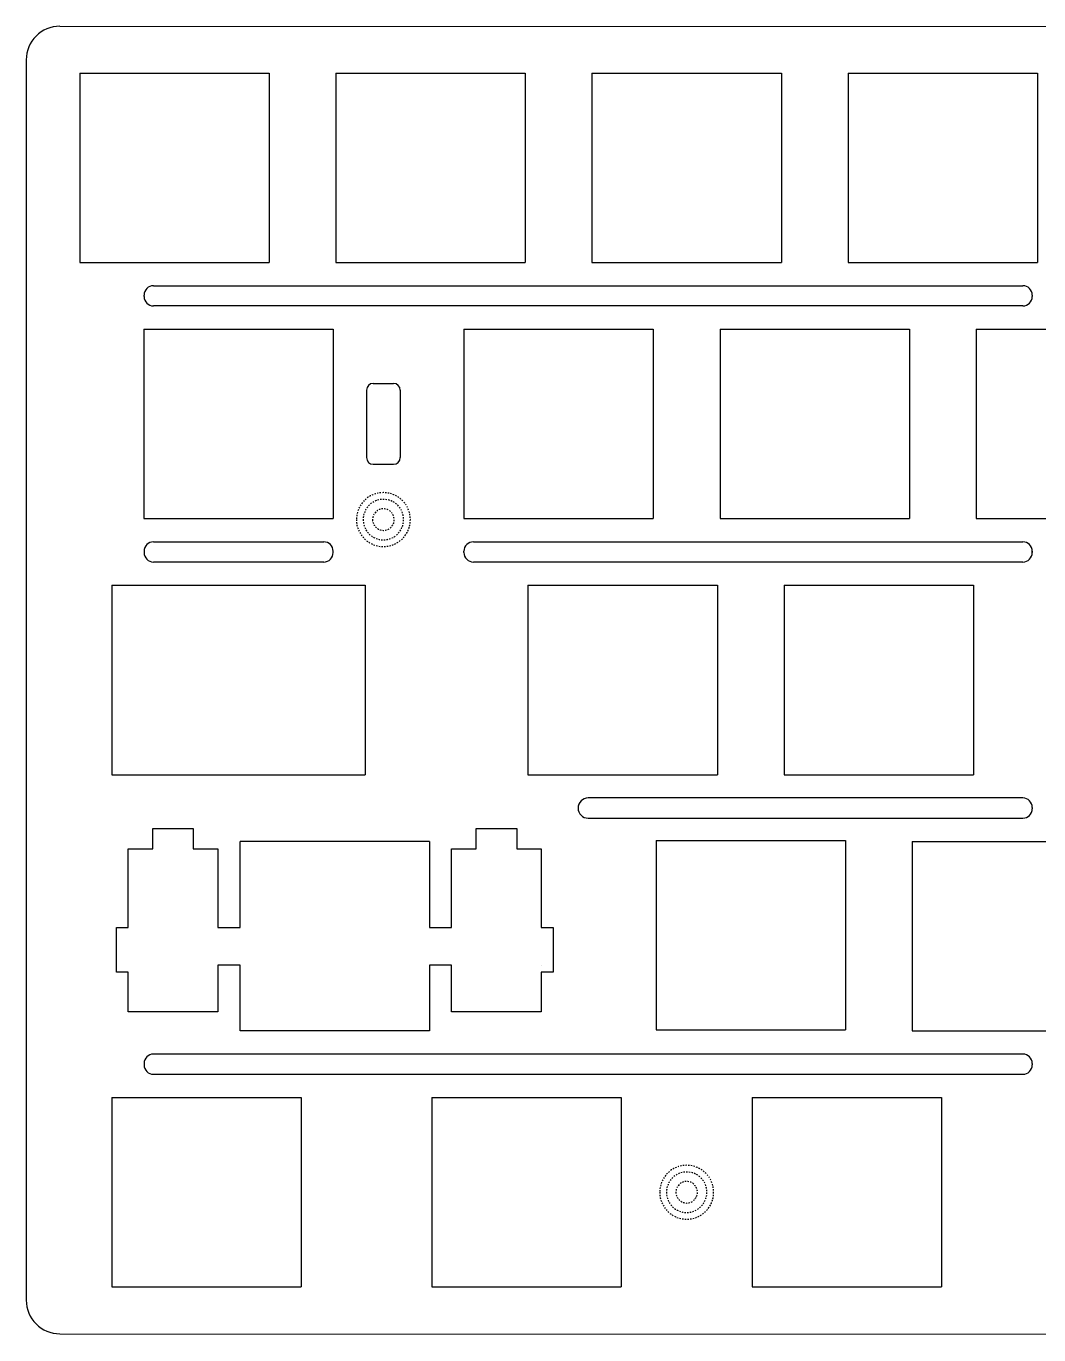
# Model space of a CAD drawing. Extents: x 1168 to 1833, y 1867 to 2135.
# Drawn here: x 1168.5 to 1243.6, y 1890.4 to 1987.5 of the extents above; entities that cross this region are included whole.
import ezdxf

# ---------------------------------------------------------------- set-up
doc = ezdxf.new("R2010")
doc.units = 0
doc.header["$MEASUREMENT"] = 0
for name, pattern in [('AI-Linetype-28', [0.2, 0.1, -0.1]), ('AI-Linetype-29', [0.2, 0.1, -0.1]), ('AI-Linetype-30', [0.2, 0.1, -0.1]), ('AI-Linetype-43', [0.2, 0.1, -0.1]), ('AI-Linetype-44', [0.2, 0.1, -0.1]), ('AI-Linetype-45', [0.2, 0.1, -0.1])]:
    doc.linetypes.add(name, pattern=pattern)
doc.layers.add('_U+56FE_U+5C42 1', color=7, linetype='Continuous')

msp = doc.modelspace()

# ---------------------------------------------------------------- linework, layer by layer
at = {"layer": '_U+56FE_U+5C42 1', "color": 7, "lineweight": 25}
for points in [[(1170.993, 1987.519), (1472.993, 1987.44)], [(1168.493, 1985.019), (1168.493, 1893.019)], [(1172.468, 1984.042), (1186.518, 1984.042)], [(1172.468, 1984.042), (1172.468, 1969.992)], [(1186.518, 1984.042), (1186.518, 1969.992)], [(1191.468, 1984.042), (1205.518, 1984.042)], [(1191.468, 1984.042), (1191.468, 1969.992)], [(1205.518, 1984.042), (1205.518, 1969.992)], [(1210.468, 1984.042), (1224.518, 1984.042)], [(1210.468, 1984.042), (1210.468, 1969.992)], [(1224.518, 1984.042), (1224.518, 1969.992)], [(1229.468, 1984.042), (1243.518, 1984.042)], [(1229.468, 1984.042), (1229.468, 1969.992)], [(1243.518, 1984.042), (1243.518, 1969.992)], [(1172.468, 1969.992), (1186.518, 1969.992)], [(1191.468, 1969.992), (1205.518, 1969.992)], [(1210.468, 1969.992), (1224.518, 1969.992)], [(1229.468, 1969.992), (1243.518, 1969.992)], [(1177.943, 1968.267), (1242.43, 1968.267)], [(1177.243, 1967.467), (1177.243, 1967.567)], [(1243.13, 1967.567), (1243.13, 1967.467)], [(1242.43, 1966.767), (1177.943, 1966.767)], [(1177.218, 1965.042), (1191.268, 1965.042)], [(1177.218, 1965.042), (1177.218, 1950.992)], [(1191.268, 1965.042), (1191.268, 1950.992)], [(1200.968, 1965.042), (1215.018, 1965.042)], [(1200.968, 1965.042), (1200.968, 1950.992)], [(1215.018, 1965.042), (1215.018, 1950.992)], [(1219.968, 1965.042), (1234.018, 1965.042)], [(1219.968, 1965.042), (1219.968, 1950.992)], [(1234.018, 1965.042), (1234.018, 1950.992)], [(1238.968, 1965.042), (1253.018, 1965.042)], [(1238.968, 1965.042), (1238.968, 1950.992)], [(1194.243, 1961.017), (1195.743, 1961.017)], [(1193.743, 1960.517), (1193.743, 1955.517)], [(1196.243, 1960.517), (1196.243, 1955.517)], [(1194.243, 1955.017), (1195.743, 1955.017)], [(1177.218, 1950.992), (1191.268, 1950.992)], [(1200.968, 1950.992), (1215.018, 1950.992)], [(1219.968, 1950.992), (1234.018, 1950.992)], [(1238.968, 1950.992), (1253.018, 1950.992)], [(1177.243, 1948.567), (1177.243, 1948.467)], [(1177.943, 1949.267), (1190.568, 1949.267)], [(1191.268, 1948.467), (1191.268, 1948.567)], [(1200.968, 1948.467), (1200.968, 1948.567)], [(1201.668, 1949.267), (1242.43, 1949.267)], [(1243.13, 1948.567), (1243.13, 1948.467)], [(1243.13, 1948.467), (1243.13, 1948.567)], [(1190.568, 1947.767), (1177.943, 1947.767)], [(1242.43, 1947.767), (1201.668, 1947.767)], [(1174.843, 1946.042), (1193.643, 1946.042)], [(1174.843, 1946.042), (1174.843, 1931.992)], [(1193.643, 1946.042), (1193.643, 1931.992)], [(1205.718, 1946.042), (1219.768, 1946.042)], [(1205.718, 1946.042), (1205.718, 1931.992)], [(1219.768, 1946.042), (1219.768, 1931.992)], [(1224.718, 1946.042), (1238.768, 1946.042)], [(1224.718, 1946.042), (1224.718, 1931.992)], [(1238.768, 1946.042), (1238.768, 1931.992)], [(1174.843, 1931.992), (1193.643, 1931.992)], [(1205.718, 1931.992), (1219.768, 1931.992)], [(1224.718, 1931.992), (1238.768, 1931.992)], [(1242.43, 1930.267), (1210.187, 1930.267)], [(1243.13, 1929.567), (1243.13, 1929.467)], [(1210.187, 1928.767), (1242.43, 1928.767)], [(1177.882, 1926.492), (1177.882, 1927.992)], [(1177.882, 1927.992), (1180.882, 1927.992)], [(1180.882, 1927.992), (1180.882, 1926.492)], [(1198.407, 1927.042), (1184.357, 1927.042)], [(1184.357, 1920.652), (1184.357, 1927.042)], [(1198.407, 1927.042), (1198.407, 1920.652)], [(1201.882, 1926.492), (1201.882, 1927.992)], [(1201.882, 1927.992), (1204.882, 1927.992)], [(1204.882, 1927.992), (1204.882, 1926.492)], [(1215.218, 1927.117), (1229.268, 1927.117)], [(1215.218, 1927.117), (1215.218, 1913.067)], [(1229.268, 1927.117), (1229.268, 1913.067)], [(1234.218, 1927.042), (1248.268, 1927.042)], [(1234.218, 1927.042), (1234.218, 1912.992)], [(1176.057, 1920.652), (1176.057, 1926.492)], [(1176.057, 1926.492), (1177.882, 1926.492)], [(1180.882, 1926.492), (1182.707, 1926.492)], [(1182.707, 1926.492), (1182.707, 1920.652)], [(1200.057, 1920.652), (1200.057, 1926.492)], [(1200.057, 1926.492), (1201.882, 1926.492)], [(1204.882, 1926.492), (1206.707, 1926.492)], [(1206.707, 1926.492), (1206.707, 1920.652)], [(1175.182, 1917.352), (1175.182, 1920.652)], [(1175.182, 1920.652), (1176.057, 1920.652)], [(1182.707, 1920.652), (1184.357, 1920.652)], [(1198.407, 1920.652), (1200.057, 1920.652)], [(1206.707, 1920.652), (1207.582, 1920.652)], [(1207.582, 1920.652), (1207.582, 1917.352)], [(1176.057, 1917.352), (1175.182, 1917.352)], [(1176.057, 1914.392), (1176.057, 1917.352)], [(1184.357, 1917.852), (1182.707, 1917.852)], [(1182.707, 1917.852), (1182.707, 1914.392)], [(1184.357, 1912.992), (1184.357, 1917.852)], [(1200.057, 1917.852), (1198.407, 1917.852)], [(1198.407, 1917.852), (1198.407, 1912.992)], [(1200.057, 1914.392), (1200.057, 1917.852)], [(1206.707, 1917.852), (1206.707, 1917.852)], [(1207.582, 1917.352), (1206.707, 1917.352)], [(1206.707, 1917.352), (1206.707, 1914.392)], [(1182.707, 1914.392), (1176.057, 1914.392)], [(1206.707, 1914.392), (1200.057, 1914.392)], [(1198.407, 1912.992), (1184.357, 1912.992)], [(1215.218, 1913.067), (1229.268, 1913.067)], [(1234.218, 1912.992), (1248.268, 1912.992)], [(1177.243, 1910.567), (1177.243, 1910.467)], [(1242.43, 1911.267), (1177.943, 1911.267)], [(1243.13, 1910.567), (1243.13, 1910.467)], [(1177.943, 1909.767), (1242.43, 1909.767)], [(1174.843, 1908.042), (1188.893, 1908.042)], [(1174.843, 1908.042), (1174.843, 1893.992)], [(1188.893, 1908.042), (1188.893, 1893.992)], [(1198.593, 1908.042), (1212.643, 1908.042)], [(1198.593, 1908.042), (1198.593, 1893.992)], [(1212.643, 1908.042), (1212.643, 1893.992)], [(1222.343, 1908.042), (1236.393, 1908.042)], [(1222.343, 1908.042), (1222.343, 1893.992)], [(1236.393, 1908.042), (1236.393, 1893.992)], [(1174.843, 1893.992), (1188.893, 1893.992)], [(1198.593, 1893.992), (1212.643, 1893.992)], [(1222.343, 1893.992), (1236.393, 1893.992)], [(1170.992, 1890.519), (1472.992, 1890.44)]]:
    msp.add_lwpolyline(points, dxfattribs=at)
for points in [[(1170.993, 1987.519), (1169.613, 1987.52), (1168.493, 1986.401), (1168.493, 1985.02)], [(1177.943, 1968.267), (1177.556, 1968.267), (1177.243, 1967.954), (1177.243, 1967.567)], [(1243.13, 1967.567), (1243.13, 1967.954), (1242.817, 1968.267), (1242.43, 1968.267)], [(1177.243, 1967.467), (1177.243, 1967.081), (1177.556, 1966.767), (1177.943, 1966.767)], [(1242.43, 1966.767), (1242.817, 1966.767), (1243.13, 1967.081), (1243.13, 1967.467)], [(1194.243, 1961.017), (1193.967, 1961.017), (1193.743, 1960.793), (1193.743, 1960.517)], [(1196.243, 1960.517), (1196.243, 1960.793), (1196.019, 1961.017), (1195.743, 1961.017)], [(1193.743, 1955.517), (1193.743, 1955.241), (1193.967, 1955.017), (1194.243, 1955.017)], [(1195.743, 1955.017), (1196.019, 1955.017), (1196.243, 1955.241), (1196.243, 1955.517)], [(1177.943, 1949.267), (1177.556, 1949.267), (1177.243, 1948.954), (1177.243, 1948.567)], [(1177.243, 1948.467), (1177.243, 1948.081), (1177.556, 1947.767), (1177.943, 1947.767)], [(1191.268, 1948.567), (1191.268, 1948.954), (1190.954, 1949.267), (1190.568, 1949.267)], [(1190.568, 1947.767), (1190.954, 1947.767), (1191.268, 1948.081), (1191.268, 1948.467)], [(1201.668, 1949.267), (1201.281, 1949.267), (1200.968, 1948.954), (1200.968, 1948.567)], [(1200.968, 1948.467), (1200.968, 1948.081), (1201.281, 1947.767), (1201.668, 1947.767)], [(1243.13, 1948.567), (1243.13, 1948.954), (1242.817, 1949.267), (1242.43, 1949.267)], [(1243.13, 1948.567), (1243.13, 1948.954), (1242.817, 1949.267), (1242.43, 1949.267)], [(1242.43, 1947.767), (1242.817, 1947.767), (1243.13, 1948.081), (1243.13, 1948.467)], [(1242.43, 1947.767), (1242.817, 1947.767), (1243.13, 1948.081), (1243.13, 1948.467)], [(1243.13, 1929.567), (1243.13, 1929.954), (1242.817, 1930.267), (1242.43, 1930.267)], [(1242.43, 1928.767), (1242.817, 1928.767), (1243.13, 1929.081), (1243.13, 1929.467)], [(1177.943, 1911.267), (1177.556, 1911.267), (1177.243, 1910.954), (1177.243, 1910.567)], [(1243.13, 1910.567), (1243.13, 1910.954), (1242.817, 1911.267), (1242.43, 1911.267)], [(1177.243, 1910.467), (1177.243, 1910.081), (1177.556, 1909.767), (1177.943, 1909.767)], [(1242.43, 1909.767), (1242.817, 1909.767), (1243.13, 1910.081), (1243.13, 1910.467)], [(1168.493, 1893.019), (1168.493, 1891.639), (1169.612, 1890.52), (1170.992, 1890.519)]]:
    msp.add_open_spline(points, degree=3, dxfattribs=at)
at = {"layer": '_U+56FE_U+5C42 1', "color": 3, "linetype": 'AI-Linetype-43', "lineweight": 25}
msp.add_open_spline([(1192.993, 1950.917), (1192.993, 1952.022), (1193.888, 1952.917), (1194.993, 1952.917), (1196.097, 1952.917), (1196.993, 1952.022), (1196.993, 1950.917), (1196.993, 1949.813), (1196.097, 1948.917), (1194.993, 1948.917), (1193.888, 1948.917), (1192.993, 1949.813), (1192.993, 1950.917), (1192.993, 1950.917), (1192.993, 1950.917), (1192.993, 1950.917)], degree=3, knots=[0, 0, 0, 0, 1, 1, 1, 2, 2, 2, 3, 3, 3, 4, 4, 4, 5, 5, 5, 5], dxfattribs=at)
at = {"layer": '_U+56FE_U+5C42 1', "color": 3, "linetype": 'AI-Linetype-44', "lineweight": 25}
msp.add_open_spline([(1193.493, 1950.917), (1193.493, 1951.746), (1194.164, 1952.417), (1194.993, 1952.417), (1195.821, 1952.417), (1196.493, 1951.746), (1196.493, 1950.917), (1196.493, 1950.089), (1195.821, 1949.417), (1194.993, 1949.417), (1194.164, 1949.417), (1193.493, 1950.089), (1193.493, 1950.917), (1193.493, 1950.917), (1193.493, 1950.917), (1193.493, 1950.917)], degree=3, knots=[0, 0, 0, 0, 1, 1, 1, 2, 2, 2, 3, 3, 3, 4, 4, 4, 5, 5, 5, 5], dxfattribs=at)
at = {"layer": '_U+56FE_U+5C42 1', "color": 3, "linetype": 'AI-Linetype-45', "lineweight": 25}
msp.add_open_spline([(1194.193, 1950.917), (1194.193, 1951.359), (1194.551, 1951.717), (1194.993, 1951.717), (1195.435, 1951.717), (1195.793, 1951.359), (1195.793, 1950.917), (1195.793, 1950.475), (1195.435, 1950.117), (1194.993, 1950.117), (1194.551, 1950.117), (1194.193, 1950.475), (1194.193, 1950.917), (1194.193, 1950.917), (1194.193, 1950.917), (1194.193, 1950.917)], degree=3, knots=[0, 0, 0, 0, 1, 1, 1, 2, 2, 2, 3, 3, 3, 4, 4, 4, 5, 5, 5, 5], dxfattribs=at)
at = {"layer": '_U+56FE_U+5C42 1', "color": 7, "lineweight": 25}
msp.add_open_spline([(1210.187, 1930.267), (1209.772, 1930.267), (1209.437, 1929.931), (1209.437, 1929.517), (1209.437, 1929.103), (1209.772, 1928.767), (1210.187, 1928.767)], degree=3, knots=[0, 0, 0, 0, 1, 1, 1, 2, 2, 2, 2], dxfattribs=at)
at = {"layer": '_U+56FE_U+5C42 1', "color": 3, "linetype": 'AI-Linetype-28', "lineweight": 25}
msp.add_open_spline([(1215.493, 1901.017), (1215.493, 1902.122), (1216.388, 1903.017), (1217.493, 1903.017), (1218.597, 1903.017), (1219.493, 1902.122), (1219.493, 1901.017), (1219.493, 1899.913), (1218.597, 1899.017), (1217.493, 1899.017), (1216.388, 1899.017), (1215.493, 1899.913), (1215.493, 1901.017), (1215.493, 1901.017), (1215.493, 1901.017), (1215.493, 1901.017)], degree=3, knots=[0, 0, 0, 0, 1, 1, 1, 2, 2, 2, 3, 3, 3, 4, 4, 4, 5, 5, 5, 5], dxfattribs=at)
at = {"layer": '_U+56FE_U+5C42 1', "color": 3, "linetype": 'AI-Linetype-29', "lineweight": 25}
msp.add_open_spline([(1215.993, 1901.017), (1215.993, 1901.846), (1216.664, 1902.517), (1217.493, 1902.517), (1218.321, 1902.517), (1218.993, 1901.846), (1218.993, 1901.017), (1218.993, 1900.189), (1218.321, 1899.517), (1217.493, 1899.517), (1216.664, 1899.517), (1215.993, 1900.189), (1215.993, 1901.017), (1215.993, 1901.017), (1215.993, 1901.017), (1215.993, 1901.017)], degree=3, knots=[0, 0, 0, 0, 1, 1, 1, 2, 2, 2, 3, 3, 3, 4, 4, 4, 5, 5, 5, 5], dxfattribs=at)
at = {"layer": '_U+56FE_U+5C42 1', "color": 3, "linetype": 'AI-Linetype-30', "lineweight": 25}
msp.add_open_spline([(1216.693, 1901.017), (1216.693, 1901.459), (1217.051, 1901.817), (1217.493, 1901.817), (1217.935, 1901.817), (1218.293, 1901.459), (1218.293, 1901.017), (1218.293, 1900.575), (1217.935, 1900.217), (1217.493, 1900.217), (1217.051, 1900.217), (1216.693, 1900.575), (1216.693, 1901.017), (1216.693, 1901.017), (1216.693, 1901.017), (1216.693, 1901.017)], degree=3, knots=[0, 0, 0, 0, 1, 1, 1, 2, 2, 2, 3, 3, 3, 4, 4, 4, 5, 5, 5, 5], dxfattribs=at)

doc.saveas('drawing.dxf')
